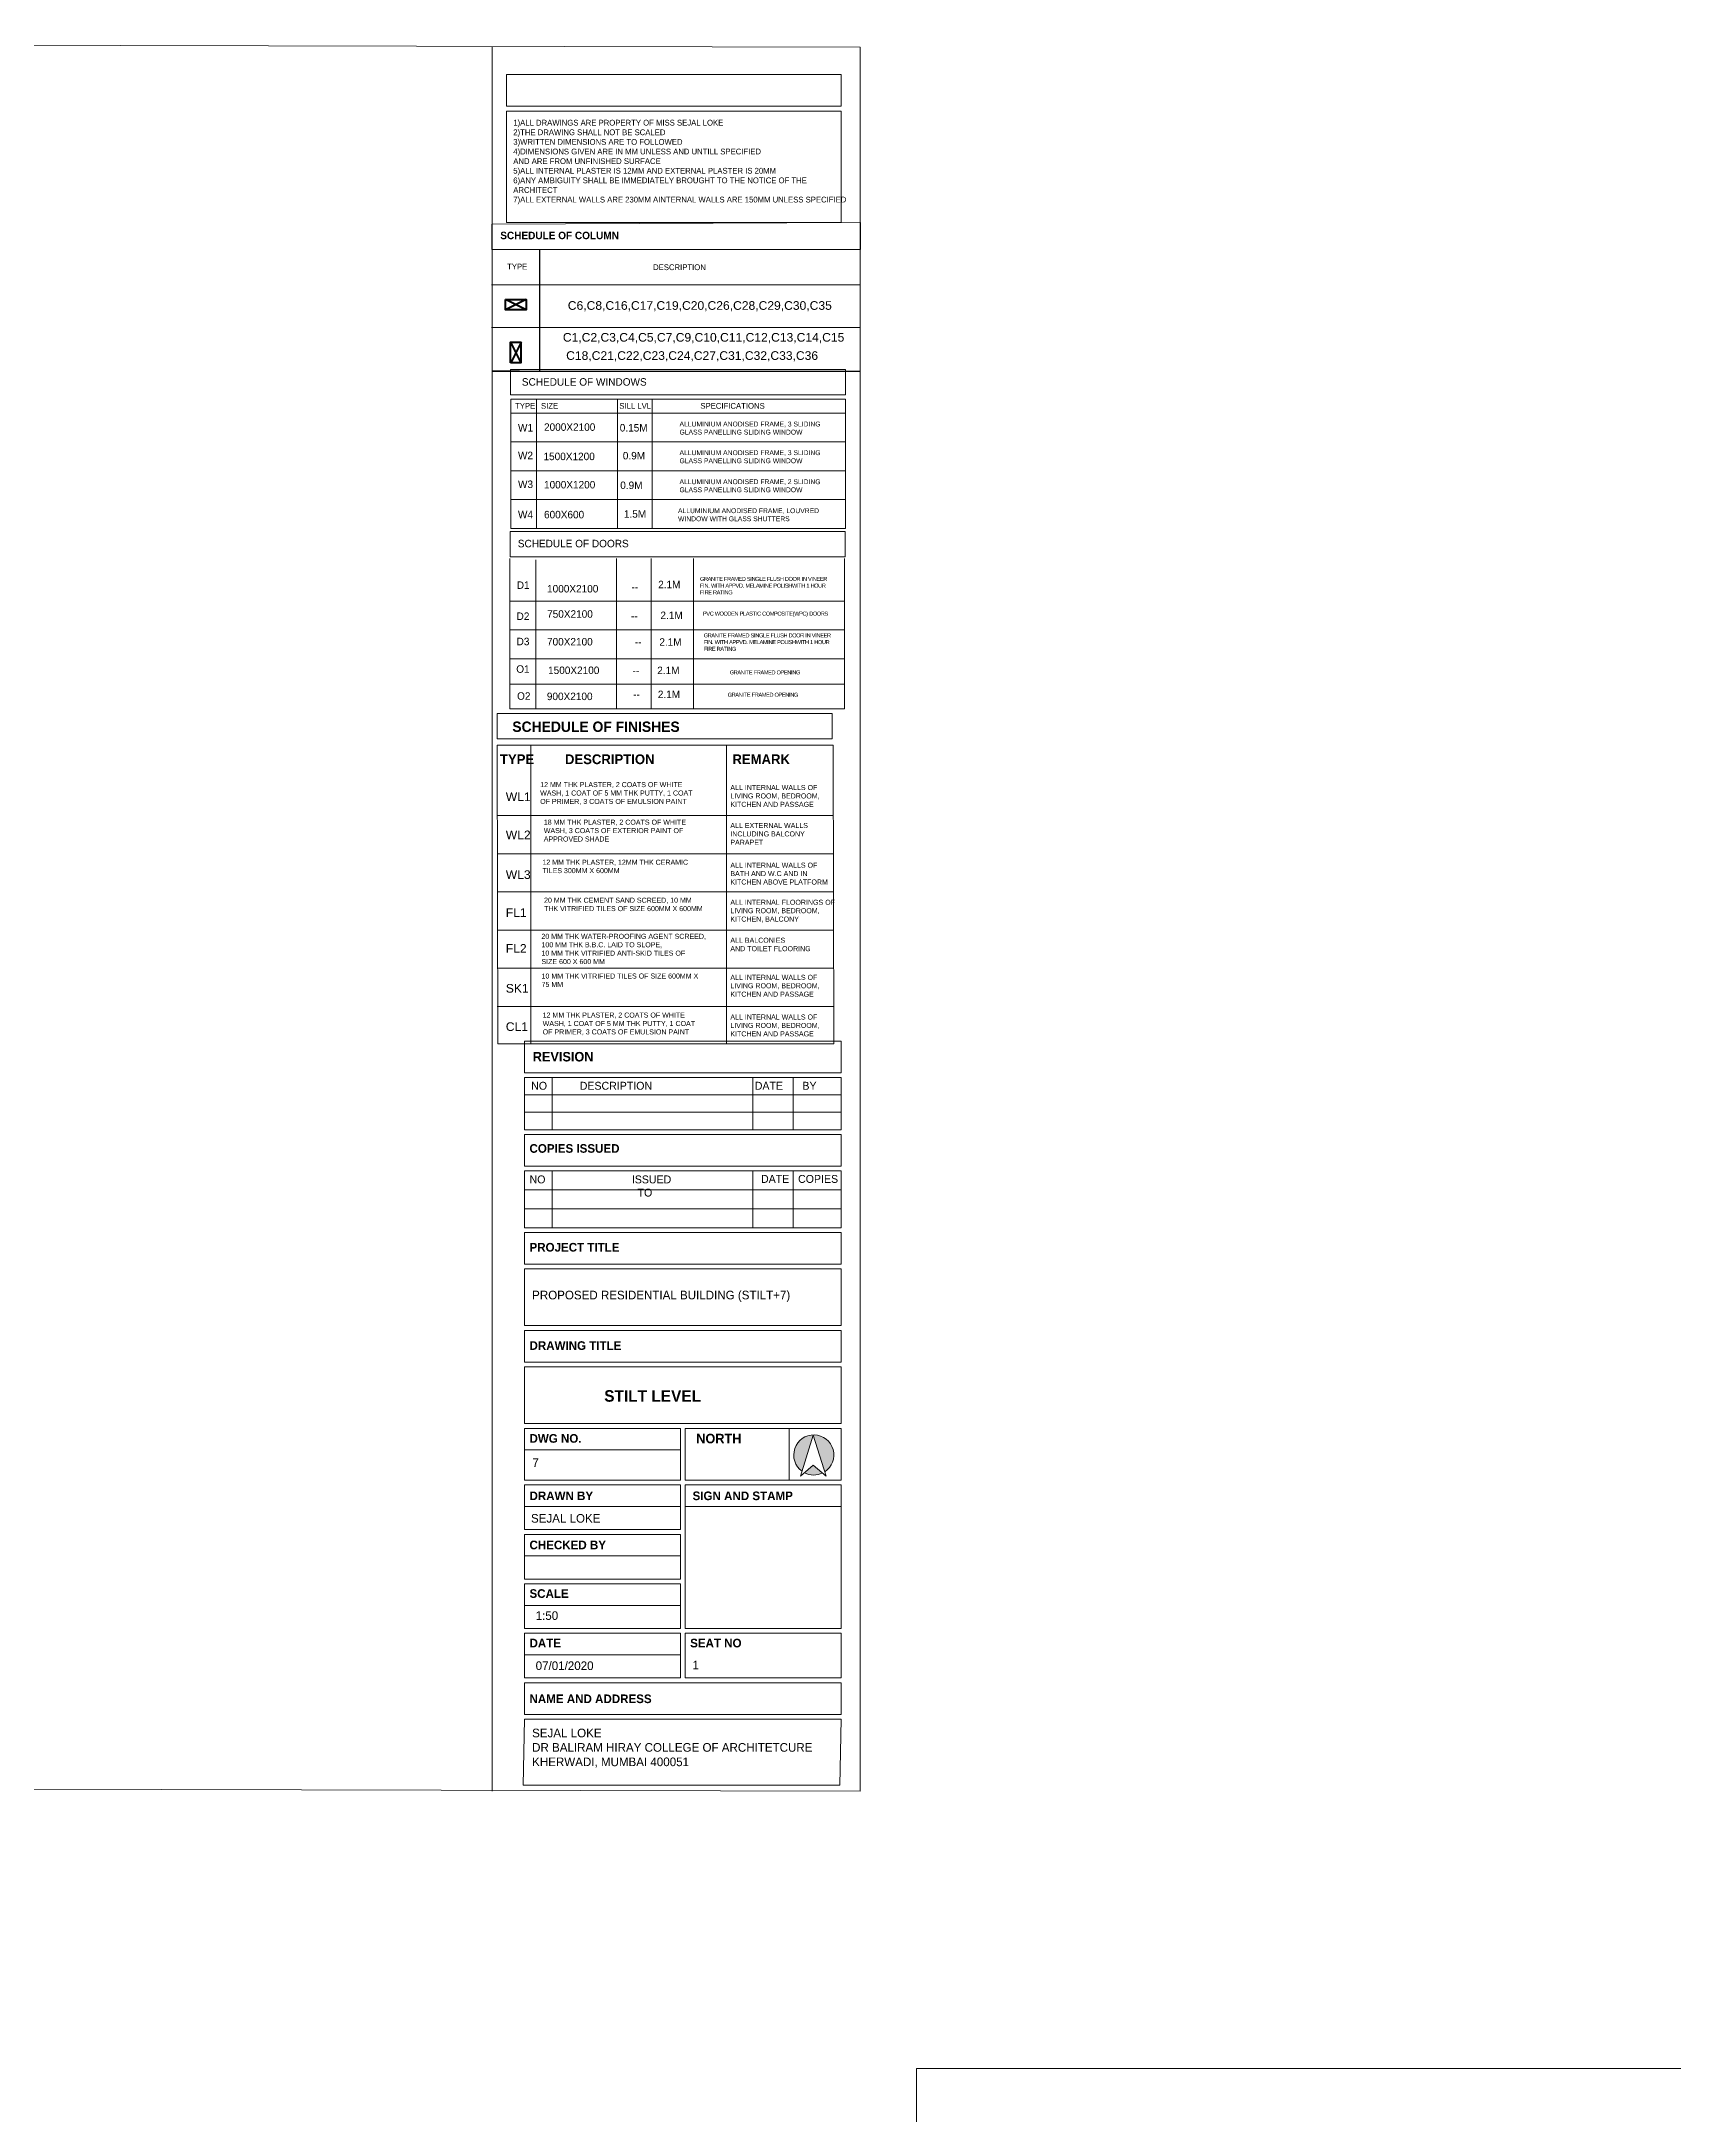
# Model space of a CAD drawing. Header units: millimetres. Extents: x -1932176 to 78768, y -1967 to 1266654.
# Drawn here: x -1712942 to -1684649, y 1203779 to 1239729 of the extents above; entities that cross this region are included whole.
import ezdxf

# ---------------------------------------------------------------- set-up
doc = ezdxf.new("R2010")
doc.units = ezdxf.units.MM
doc.layers.add('column', color=7, linetype='Continuous')
for name, color, linetype, lineweight in [('exterior', 255, 'Continuous', 25), ('GH', 7, 'Continuous', 20), ('Layer2', 7, 'Continuous', 5), ('SHEET', 7, 'Continuous', 13)]:
    doc.layers.add(name, color=color, linetype=linetype, lineweight=lineweight)
doc.styles.add('20 scale', font='ARIALN.TTF', dxfattribs={"height": 0.2})
doc.styles.get("Standard").update_dxf_attribs({"font": 'arial.ttf'})

msp = doc.modelspace()

# ---------------------------------------------------------------- hatches: boundary and pattern name
at = {"layer": 'SHEET', "linetype": 'ByBlock', "lineweight": 20, "transparency": 33554687}
h = msp.add_hatch(color=0, dxfattribs=at)
h.dxf.hatch_style = 1
h.paths.add_polyline_path([(-1699561.35078, 1215560.84071), (-1699363.69226, 1214925.26614, 3.231701641), (-1699756.17353, 1214934.38462)])
h.paths.add_polyline_path([(-1699561.35078, 1215037.34989), (-1699713.03664, 1214907.90591, 0.2347967333), (-1699403.71766, 1214902.83071)])

# ---------------------------------------------------------------- linework, layer by layer
at = {"linetype": 'ByBlock', "transparency": 16777216}
msp.add_line((-1704309.06332, 1236123.79018), (-1704309.06332, 1234011.06457), dxfattribs=at)
at = {"color": 244, "ltscale": 30, "true_color": 0x991b1e}
msp.add_line((-1704654.9674, 1234011.06457), (-1705124.64772, 1234011.06457), dxfattribs=at)
at = {"ltscale": 30}
msp.add_line((-1705124.64772, 1234011.06457), (-1698745.20456, 1234011.06457), dxfattribs=at)
at = {"layer": 'column', "linetype": 'ByBlock', "lineweight": 20, "transparency": 16777216}
msp.add_line((-1704898.55547, 1235254.4863), (-1704898.55547, 1235074.4863), dxfattribs=at)
at = {"layer": 'column', "color": 0, "linetype": 'ByBlock', "lineweight": 40, "transparency": 16777216}
msp.add_lwpolyline([(-1704898.55547, 1235254.4863), (-1704538.55547, 1235254.4863), (-1704538.55547, 1235074.4863), (-1704898.55547, 1235074.4863)], close=True, dxfattribs=at)
at = {"layer": 'column', "color": 0, "lineweight": 40, "transparency": 16777216}
msp.add_lwpolyline([(-1704809.72373, 1234154.30739), (-1704809.72373, 1234514.30739), (-1704629.72373, 1234514.30739), (-1704629.72373, 1234154.30739)], close=True, dxfattribs=at)
at = {"layer": 'GH', "linetype": 'ByBlock', "lineweight": 40, "transparency": 16777216}
for p, q in [((-1704537.10625, 1235254.4863), (-1704897.10625, 1235074.4863)), ((-1704537.10625, 1235074.4863), (-1704897.10625, 1235254.4863)), ((-1704628.27451, 1234154.30739), (-1704808.27451, 1234514.30739)), ((-1704628.27451, 1234514.30739), (-1704808.27451, 1234154.30739))]:
    msp.add_line(p, q, dxfattribs=at)
at = {"layer": 'Layer2', "linetype": 'ByBlock', "lineweight": 9, "transparency": 16777216}
for p, q in [((-1705138.88158, 1235511.06457), (-1698745.20456, 1235511.06457)), ((-1705138.88158, 1234765.81971), (-1698745.20456, 1234765.81971))]:
    msp.add_line(p, q, dxfattribs=at)
msp.add_lwpolyline([(-1705132.67276, 1236123.79018), (-1698745.20456, 1236123.79018), (-1698745.20456, 1236586.55766), (-1705132.67276, 1236562.7788)], close=True, dxfattribs=at)
at = {"layer": 'SHEET'}
msp.add_line((-1705127.11634, 1239627.08902), (-1705127.11634, 1209389.4195), dxfattribs=at)
at = {"layer": 'SHEET', "color": 18, "linetype": 'ByBlock', "lineweight": 9, "true_color": 0x000000}
for p, q in [((-1699080.9843, 1238605.24489), (-1699080.9843, 1239153.95043)), ((-1699080.9843, 1236591.1691), (-1699080.9843, 1238522.93906)), ((-1704882.63672, 1236591.1691), (-1699080.9843, 1236591.1691))]:
    msp.add_line(p, q, dxfattribs=at)
at = {"layer": 'SHEET', "color": 18, "linetype": 'Continuous', "lineweight": 9, "ltscale": 50, "true_color": 0x000000}
msp.add_line((-1704882.63672, 1238605.24489), (-1699395.58128, 1238605.24489), dxfattribs=at)
at = {"layer": 'SHEET', "color": 18, "linetype": 'Continuous', "lineweight": 9, "ltscale": 2.5, "true_color": 0x000000}
for p, q in [((-1699395.58128, 1238522.93906), (-1704882.63672, 1238522.93906)), ((-1699080.9843, 1238522.93906), (-1704882.63672, 1238522.93906)), ((-1699080.9843, 1222392.1721), (-1699080.9843, 1221856.01862)), ((-1699080.9843, 1221843.46656), (-1699080.9843, 1222392.1721)), ((-1704568.03974, 1221761.16072), (-1699080.9843, 1221761.16072)), ((-1704568.03974, 1221761.16072), (-1704568.03974, 1220857.64486)), ((-1704089.13385, 1221761.16072), (-1704089.13385, 1220857.64486)), ((-1700612.47185, 1221761.16072), (-1700612.47185, 1220857.64486)), ((-1699908.85123, 1221761.16072), (-1699908.85123, 1220857.64486)), ((-1699080.9843, 1221761.16072), (-1699080.9843, 1220857.64486)), ((-1704568.03974, 1221459.98877), (-1699080.9843, 1221459.98877)), ((-1704568.03974, 1221158.81681), (-1699080.9843, 1221158.81681)), ((-1699080.9843, 1220857.64486), (-1704568.03974, 1220857.64486)), ((-1699080.9843, 1220775.33903), (-1699080.9843, 1220226.63348)), ((-1704568.03974, 1219158.50596), (-1704568.03974, 1220144.32765)), ((-1704568.03974, 1220144.32765), (-1699080.9843, 1220144.32765)), ((-1704089.13385, 1220144.32765), (-1704089.13385, 1219158.50596)), ((-1700612.47185, 1220144.32765), (-1700612.47185, 1219158.50596)), ((-1699908.85123, 1220144.32765), (-1699908.85123, 1219158.50596)), ((-1699080.9843, 1220144.32765), (-1699080.9843, 1219158.50596)), ((-1704568.03974, 1219815.72042), (-1699080.9843, 1219815.72042)), ((-1704568.03974, 1219487.11319), (-1699080.9843, 1219487.11319)), ((-1699080.9843, 1219158.50596), (-1704568.03974, 1219158.50596)), ((-1701865.66494, 1214779.341), (-1701865.66494, 1215677.92232)), ((-1701783.3591, 1214779.341), (-1701783.3591, 1215677.92232)), ((-1699979.56562, 1215677.92232), (-1699979.56562, 1214779.341)), ((-1701865.66494, 1213921.91059), (-1701865.66494, 1214697.03517)), ((-1701783.3591, 1212207.04976), (-1701783.3591, 1214697.03517)), ((-1701865.66494, 1213064.48018), (-1701865.66494, 1213839.60476)), ((-1701865.66494, 1212207.04976), (-1701865.66494, 1212982.17434)), ((-1701865.66494, 1211349.61935), (-1701865.66494, 1212124.74393)), ((-1701783.3591, 1212207.04976), (-1699080.9843, 1212207.04976)), ((-1701783.3591, 1211349.61935), (-1701783.3591, 1212124.74393)), ((-1701783.3591, 1212124.74393), (-1699080.9843, 1212124.74393)), ((-1701783.3591, 1211349.61935), (-1699080.9843, 1211349.61935))]:
    msp.add_line(p, q, dxfattribs=at)
at = {"layer": 'SHEET', "color": 18, "linetype": 'Continuous', "lineweight": 15, "ltscale": 50, "true_color": 0x000000, "transparency": 16777216}
msp.add_line((-1704808.0165, 1233524.21588), (-1699006.36408, 1233524.21588), dxfattribs=at)
at = {"layer": 'SHEET', "color": 18, "linetype": 'Continuous', "lineweight": 20, "ltscale": 50, "true_color": 0x000000, "transparency": 16777216}
for p, q in [((-1704808.0165, 1233524.21588), (-1704808.0165, 1231285.81381)), ((-1704808.0165, 1232129.72818), (-1704808.0165, 1231285.81381)), ((-1704821.34906, 1230761.35184), (-1704821.34906, 1228158.23301))]:
    msp.add_line(p, q, dxfattribs=at)
at = {"layer": 'SHEET', "color": 18, "linetype": 'ByBlock', "lineweight": 9, "true_color": 0x000000, "transparency": 16777216}
for p, q in [((-1704808.0165, 1233524.21588), (-1704758.0165, 1233524.21588)), ((-1704808.0165, 1233524.21588), (-1704808.0165, 1233324.21588)), ((-1704758.0165, 1233524.21588), (-1704658.0165, 1233524.21588)), ((-1704658.0165, 1233524.21588), (-1704358.0165, 1233524.21588)), ((-1704358.0165, 1233524.21588), (-1704358.0165, 1231285.81381)), ((-1702958.0165, 1233524.21588), (-1702958.0165, 1231285.81381)), ((-1702358.0165, 1233524.21588), (-1702358.0165, 1231285.81381)), ((-1704808.0165, 1233324.21588), (-1704808.0165, 1233124.21588)), ((-1704808.0165, 1233285.81381), (-1699006.36408, 1233285.81381)), ((-1704808.0165, 1232785.81381), (-1699006.36408, 1232785.81381)), ((-1704808.0165, 1232285.81381), (-1699006.36408, 1232285.81381)), ((-1704808.0165, 1231785.81381), (-1699006.36408, 1231785.81381)), ((-1704808.0165, 1231285.81381), (-1699006.36408, 1231285.81381)), ((-1704372.0653, 1230737.2476), (-1704372.0653, 1228158.23301)), ((-1702971.34906, 1230761.35184), (-1702971.34906, 1228158.23301)), ((-1702371.34906, 1230761.35184), (-1702371.34906, 1228158.23301)), ((-1701638.96688, 1230761.35184), (-1701638.96688, 1228158.23301)), ((-1704821.34906, 1230022.94977), (-1699019.69664, 1230022.94977)), ((-1704821.34906, 1229522.94977), (-1699019.69664, 1229522.94977)), ((-1704821.34906, 1229023.3175), (-1699019.69664, 1229023.3175)), ((-1704821.34906, 1228583.61731), (-1699019.69664, 1228583.61731)), ((-1704821.34906, 1228158.23301), (-1699019.69664, 1228158.23301))]:
    msp.add_line(p, q, dxfattribs=at)
at = {"layer": 'SHEET', "color": 18, "linetype": 'Continuous', "lineweight": 13, "ltscale": 50, "true_color": 0x000000, "transparency": 16777216}
for p, q in [((-1699006.36408, 1233524.21588), (-1699006.36408, 1231285.81381)), ((-1699019.69664, 1230761.35184), (-1699019.69664, 1228158.23301))]:
    msp.add_line(p, q, dxfattribs=at)
at = {"layer": 'SHEET', "color": 0, "linetype": 'ByBlock', "lineweight": 20, "transparency": 16777216}
for p, q in [((-1704457.66649, 1227525.81216), (-1704457.66649, 1222347.23896)), ((-1701064.47565, 1227525.81216), (-1701064.47565, 1222347.23896)), ((-1705042.53697, 1226303.79628), (-1699218.89953, 1226303.79628)), ((-1705042.53697, 1225641.79628), (-1699218.89953, 1225641.79628)), ((-1705042.53697, 1224979.79628), (-1699218.89953, 1224979.79628)), ((-1705042.53697, 1224317.79628), (-1699218.89953, 1224317.79628)), ((-1705042.53697, 1223655.79628), (-1699218.89953, 1223655.79628)), ((-1705042.53697, 1222993.79628), (-1699218.89953, 1222993.79628))]:
    msp.add_line(p, q, dxfattribs=at)
at = {"layer": 'SHEET', "linetype": 'ByBlock', "lineweight": 20}
for p, q in [((-1699782.96708, 1214848.22946), (-1699561.35078, 1215560.84071)), ((-1699339.73448, 1214848.22946), (-1699561.35078, 1215560.84071)), ((-1699782.96708, 1214848.22946), (-1699561.35078, 1215037.34989)), ((-1699339.73448, 1214848.22946), (-1699561.35078, 1215037.34989))]:
    msp.add_line(p, q, dxfattribs=at)
at = {"layer": 'SHEET'}
msp.add_lwpolyline([(-1742339.30397, 1239728.89177), (-1698747.67319, 1239627.08902), (-1698747.67319, 1209389.4195), (-1742339.30397, 1209491.22225)], close=True, dxfattribs=at)
at = {"layer": 'SHEET', "color": 18, "linetype": 'Continuous', "lineweight": 9, "ltscale": 2.5, "true_color": 0x000000}
for points in [[(-1699080.9843, 1238605.24489), (-1704882.63672, 1238605.24489), (-1704882.63672, 1239153.95043), (-1699080.9843, 1239153.95043)], [(-1704882.63672, 1236591.1691), (-1704882.63672, 1238522.93906)], [(-1699080.9843, 1221843.46656), (-1704568.03974, 1221843.46656), (-1704568.03974, 1222392.1721), (-1699080.9843, 1222392.1721)], [(-1702688.72325, 1220775.33903), (-1704568.03974, 1220775.33903)], [(-1704568.03974, 1220226.63348), (-1704568.03974, 1220775.33903)], [(-1699080.9843, 1220226.63348), (-1704568.03974, 1220226.63348), (-1704568.03974, 1220775.33903), (-1699080.9843, 1220775.33903)], [(-1704568.03974, 1219158.50596), (-1704568.03974, 1220144.32765)], [(-1699080.9843, 1219076.20013), (-1704568.03974, 1219076.20013)], [(-1704568.03974, 1218527.49458), (-1704568.03974, 1219076.20013)], [(-1704568.03974, 1217459.36706), (-1704568.03974, 1218445.18875)], [(-1699080.9843, 1217377.06122), (-1704568.03974, 1217377.06122)], [(-1704568.03974, 1216828.35568), (-1704568.03974, 1217377.06122)], [(-1704568.03974, 1215760.22815), (-1704568.03974, 1216746.04985)], [(-1701865.66494, 1215303.45451), (-1704568.03974, 1215303.45451), (-1704568.03974, 1215677.92232), (-1701865.66494, 1215677.92232)], [(-1701783.3591, 1215677.92232), (-1699080.9843, 1215677.92232)], [(-1699080.9843, 1215677.92232), (-1699080.9843, 1214779.341)], [(-1701865.66494, 1214779.341), (-1704568.03974, 1214779.341), (-1704568.03974, 1215303.45451), (-1701865.66494, 1215303.45451)], [(-1699080.9843, 1214779.341), (-1701783.3591, 1214779.341)], [(-1701865.66494, 1214322.56736), (-1704568.03974, 1214322.56736), (-1704568.03974, 1214697.03517), (-1701865.66494, 1214697.03517)], [(-1701783.3591, 1214697.03517), (-1699080.9843, 1214697.03517)], [(-1699080.9843, 1214697.03517), (-1699080.9843, 1212207.04976)], [(-1701865.66494, 1213921.91059), (-1704568.03974, 1213921.91059), (-1704568.03974, 1214322.56736), (-1701865.66494, 1214322.56736)], [(-1701783.3591, 1214322.56736), (-1699080.9843, 1214322.56736)], [(-1701865.66494, 1213465.13695), (-1704568.03974, 1213465.13695), (-1704568.03974, 1213839.60476), (-1701865.66494, 1213839.60476)], [(-1701865.66494, 1213064.48018), (-1704568.03974, 1213064.48018), (-1704568.03974, 1213465.13695), (-1701865.66494, 1213465.13695)], [(-1701865.66494, 1212607.70654), (-1704568.03974, 1212607.70654), (-1704568.03974, 1212982.17434), (-1701865.66494, 1212982.17434)], [(-1701865.66494, 1212207.04976), (-1704568.03974, 1212207.04976), (-1704568.03974, 1212607.70654), (-1701865.66494, 1212607.70654)], [(-1701865.66494, 1211750.27612), (-1704568.03974, 1211750.27612), (-1704568.03974, 1212124.74393), (-1701865.66494, 1212124.74393)], [(-1699080.9843, 1212124.74393), (-1699080.9843, 1211349.61935)], [(-1701865.66494, 1211349.61935), (-1704568.03974, 1211349.61935), (-1704568.03974, 1211750.27612), (-1701865.66494, 1211750.27612)], [(-1699080.9843, 1211267.31352), (-1704568.03974, 1211267.31352)]]:
    msp.add_lwpolyline(points, dxfattribs=at)
at = {"layer": 'SHEET', "color": 18, "linetype": 'ByBlock', "lineweight": 9, "true_color": 0x000000, "transparency": 16777216}
for points in [[(-1704810.17841, 1233601.86237), (-1699002.30517, 1233601.86237), (-1699002.30517, 1234040.85098), (-1704810.17841, 1234040.85098)], [(-1704818.87039, 1230793.38281), (-1699010.99716, 1230793.38281), (-1699010.99716, 1231232.37143), (-1704818.87039, 1231232.37143)], [(-1705040.95772, 1227637.47726), (-1699233.08449, 1227637.47726), (-1699233.08449, 1228076.46587), (-1705040.95772, 1228076.46587)]]:
    msp.add_lwpolyline(points, close=True, dxfattribs=at)
at = {"layer": 'SHEET', "color": 0, "linetype": 'ByBlock', "lineweight": 20, "transparency": 16777216}
msp.add_lwpolyline([(-1705042.53697, 1227525.81216), (-1699218.89953, 1227525.81216), (-1699207.55484, 1222347.23896), (-1705031.19228, 1222347.23896)], close=True, dxfattribs=at)
at = {"layer": 'SHEET', "color": 18, "linetype": 'Continuous', "lineweight": 9, "ltscale": 2.5, "true_color": 0x000000}
for points in [[(-1704568.03974, 1219076.20013), (-1699080.9843, 1219076.20013), (-1699080.9843, 1218527.49458), (-1704568.03974, 1218527.49458)], [(-1704568.03974, 1218445.18875), (-1699080.9843, 1218445.18875), (-1699080.9843, 1217459.36706), (-1704568.03974, 1217459.36706)], [(-1704568.03974, 1217377.06122), (-1699080.9843, 1217377.06122), (-1699080.9843, 1216828.35568), (-1704568.03974, 1216828.35568)], [(-1704568.03974, 1216746.04985), (-1699080.9843, 1216746.04985), (-1699080.9843, 1215760.22815), (-1704568.03974, 1215760.22815)], [(-1704568.03974, 1211267.31352), (-1699080.9843, 1211267.31352), (-1699080.9843, 1210718.60798), (-1704568.03974, 1210718.60798)], [(-1704568.03974, 1210636.30214), (-1699080.9843, 1210636.30214), (-1699102.31679, 1209491.42666), (-1704589.37223, 1209491.42666)]]:
    msp.add_lwpolyline(points, close=True, dxfattribs=at)
at = {"layer": 'SHEET', "linetype": 'ByBlock', "lineweight": 20, "ltscale": 0.7, "transparency": 33554671}
msp.add_lwpolyline([(-1697774.68259, 1204575.22887), (-1599181.47169, 1204575.22887), (-1599268.46692, 1133361.1748), (-1697861.67781, 1133361.1748)], close=True, dxfattribs=at)
at = {"layer": 'SHEET', "linetype": 'ByBlock', "lineweight": 20}
for start, end in [(303.056834928, 234.281348044), (242.632966002, 295.487021518)]:
    msp.add_arc((-1699553.27123, 1215216.55916), 347.55116, start, end, dxfattribs=at)

# ---------------------------------------------------------------- texts
at = {"transparency": 16777216, "insert": (-1704988.64112, 1236429.88108), "char_height": 130, "attachment_point": 1}
msp.add_mtext_dynamic_manual_height_columns('{\\fCentury Gothic|b1|i0|c0|p34;SCHEDULE OF COLUMN}', width=3849.7581024, gutter_width=1065.26846, heights=[0], dxfattribs=at)
at = {"layer": 'exterior', "linetype": 'ByBlock', "lineweight": 20, "transparency": 16777216}
for s, p in [('C6,C8,C16,C17,C19,C20,C26,C28,C29,C30,C35', (-1703817.70145, 1235075.09183)), ('C1,C2,C3,C4,C5,C7,C9,C10,C11,C12,C13,C14,C15', (-1703903.21416, 1234523.02902)), ('C18,C21,C22,C23,C24,C27,C31,C32,C33,C36', (-1703846.19107, 1234206.90728))]:
    msp.add_text(s, height=150, dxfattribs=at).set_placement(p)
at = {"layer": 'Layer2', "linetype": 'ByBlock', "lineweight": 9, "transparency": 16777216, "char_height": 100, "attachment_point": 1}
for s, insert in [('{\\fCentury Gothic|b0|i0|c0|p34;TYPE}', (-1704869.39082, 1235874.47574)), ('{\\fCentury Gothic|b0|i0|c0|p34;DESCRIPTION}', (-1702338.87279, 1235863.68142))]:
    msp.add_mtext(s, dxfattribs=dict(at, insert=insert))
at = {"layer": 'SHEET', "color": 18, "linetype": 'ByBlock', "lineweight": 9, "true_color": 0x000000, "insert": (-1704763.13206, 1238370.33434), "char_height": 100, "attachment_point": 1}
msp.add_mtext_dynamic_manual_height_columns('{\\fCentury Gothic|b0|i0|c0|p34;1)ALL DRAWINGS ARE PROPERTY OF MISS SEJAL LOKE\\P2)THE DRAWING SHALL NOT BE SCALED \\P3)WRITTEN DIMENSIONS ARE TO FOLLOWED \\P4)DIMENSIONS GIVEN ARE IN MM UNLESS AND UNTILL SPECIFIED \\PAND ARE FROM UNFINISHED SURFACE \\P5)ALL INTERNAL PLASTER IS 12MM AND EXTERNAL PLASTER IS 20MM\\P6)ANY AMBIGUITY SHALL BE IMMEDIATELY BROUGHT TO THE NOTICE OF THE ARCHITECT \\P7)ALL EXTERNAL WALLS ARE 230MM AINTERNAL WALLS ARE 150MM UNLESS SPECIFIED}', width=5543.582225, gutter_width=57.3737, heights=[0], dxfattribs=at)
at = {"layer": 'SHEET', "transparency": 16777216, "attachment_point": 1}
for s, insert, char_height in [('{\\fCentury Gothic|b0|i0|c0|p34;SCHEDULE OF WINDOWS}', (-1704614.06743, 1233889.79959), 130), ('{\\fCentury Gothic|b0|i0|c0|p34;SCHEDULE OF DOORS}', (-1704684.4526, 1231086.91075), 130), ('{\\fCentury Gothic|b1|i0|c0|p34;SCHEDULE OF FINISHES}', (-1704779.93643, 1227935.68315), 180)]:
    msp.add_mtext_dynamic_manual_height_columns(s, width=3849.7581024, gutter_width=1065.26846, heights=[0], dxfattribs=dict(at, insert=insert, char_height=char_height))
at = {"layer": 'SHEET', "color": 18, "linetype": 'ByBlock', "lineweight": 9, "true_color": 0x000000, "transparency": 16777216, "char_height": 100, "attachment_point": 1}
for s, insert in [('{\\fCentury Gothic|b0|i0|c0|p34;TYPE}', (-1704731.31792, 1233459.52212)), ('{\\fCentury Gothic|b0|i0|c0|p34;SIZE}', (-1704281.94812, 1233459.52212)), ('{\\fCentury Gothic|b0|i0|c0|p34;SILL LVL}', (-1702924.16776, 1233459.52212)), ('{\\fCentury Gothic|b0|i0|c0|p34;SPECIFICATIONS}', (-1701518.6691, 1233459.52212))]:
    msp.add_mtext(s, dxfattribs=dict(at, insert=insert))
at = {"layer": 'SHEET', "color": 18, "linetype": 'ByBlock', "lineweight": 9, "true_color": 0x000000, "transparency": 16777216, "char_height": 130, "attachment_point": 1}
for s, width, insert in [('{\\fCentury Gothic|b0|i0|c0|p34;W1}', 741.9718666, (-1704681.55852, 1233094.62976)), ('{\\fCentury Gothic|b0|i0|c0|p34;2000X2100}', 933.8661191, (-1704230.14028, 1233106.69201)), ('{\\fCentury Gothic|b0|i0|c0|p34;0.15M}', 741.9718666, (-1702916.96534, 1233094.62976)), ('{\\fCentury Gothic|b0|i0|c0|p34;W2}', 741.9718666, (-1704681.55852, 1232615.17238)), ('{\\fCentury Gothic|b0|i0|c0|p34;1500X1200}', 998.7676604, (-1704239.36436, 1232597.96095)), ('{\\fCentury Gothic|b0|i0|c0|p34;0.9M}', 741.9718666, (-1702863.82769, 1232611.00214)), ('{\\fCentury Gothic|b0|i0|c0|p34;W3}', 741.9718666, (-1704681.55852, 1232115.18352)), ('{\\fCentury Gothic|b0|i0|c0|p34;1000X1200}', 880.6418958, (-1704230.14028, 1232107.52561)), ('{\\fCentury Gothic|b0|i0|c0|p34;0.9M}', 741.9718666, (-1702908.36696, 1232097.71096)), ('{\\fCentury Gothic|b0|i0|c0|p34;W4}', 741.9718666, (-1704681.55852, 1231590.11808)), ('{\\fCentury Gothic|b0|i0|c0|p34;600X600}', 741.9718666, (-1704230.14028, 1231589.43922)), ('{\\fCentury Gothic|b0|i0|c0|p34;1.5M}', 741.9718666, (-1702845.38728, 1231599.99959)), ('{\\fCentury Gothic|b0|i0|c0|p34;D1}', 741.9718666, (-1704702.17417, 1230366.28248)), ('{\\fCentury Gothic|b0|i0|c0|p34;1000X2100}', 741.9718666, (-1704177.31817, 1230303.38279)), ('{\\fCentury Gothic|b0|i0|c0|p34;--}', 741.9718666, (-1702714.36396, 1230333.76876)), ('{\\fCentury Gothic|b0|i0|c0|p34;2.1M}', 741.9718666, (-1702251.28682, 1230376.63618)), ('{\\fCentury Gothic|b0|i0|c0|p34;750X2100}', 741.9718666, (-1704176.54742, 1229865.70156)), ('{\\fCentury Gothic|b0|i0|c0|p34;D2}', 741.9718666, (-1704705.80319, 1229827.04899)), ('{\\fCentury Gothic|b0|i0|c0|p34;--}', 741.9718666, (-1702722.22444, 1229831.76571)), ('{\\fCentury Gothic|b0|i0|c0|p34;2.1M}', 741.9718666, (-1702212.04365, 1229842.21235)), ('{\\fCentury Gothic|b0|i0|c0|p34;D3}', 741.9718666, (-1704705.43795, 1229388.66861)), ('{\\fCentury Gothic|b0|i0|c0|p34;700X2100}', 741.9718666, (-1704178.51489, 1229384.52036)), ('{\\fCentury Gothic|b0|i0|c0|p34;--}', 741.9718666, (-1702657.2665, 1229379.48477)), ('{\\fCentury Gothic|b0|i0|c0|p34;2.1M}', 741.9718666, (-1702230.57656, 1229379.48477)), ('{\\fCentury Gothic|b0|i0|c0|p34;O1}', 741.9718666, (-1704711.29723, 1228911.03369)), ('{\\fCentury Gothic|b0|i0|c0|p34;1500X2100}', 741.9718666, (-1704159.88022, 1228888.89581)), ('{\\fCentury Gothic|b0|i0|c0|p34;--}', 741.9718666, (-1702694.48594, 1228887.11509)), ('{\\fCentury Gothic|b0|i0|c0|p34;2.1M}', 741.9718666, (-1702267.79601, 1228887.11509)), ('{\\fCentury Gothic|b0|i0|c0|p34;O2}', 741.9718666, (-1704697.09975, 1228443.01716)), ('{\\fCentury Gothic|b0|i0|c0|p34;900X2100}', 741.9718666, (-1704181.08707, 1228436.96874)), ('{\\fCentury Gothic|b0|i0|c0|p34;2.1M}', 741.9718666, (-1702257.48399, 1228471.74693)), ('{\\fCentury Gothic|b0|i0|c0|p34;--}', 741.9718666, (-1702684.17392, 1228471.74693))]:
    msp.add_mtext_dynamic_manual_height_columns(s, width=width, gutter_width=57.3737, heights=[0], dxfattribs=dict(at, insert=insert))
at = {"layer": 'SHEET', "color": 18, "lineweight": 5, "true_color": 0x000000, "transparency": 16777216, "char_height": 84, "width": 2690.214323, "attachment_point": 1}
for s, insert in [('ALLUMINIUM ANODISED FRAME, 3 SLIDING GLASS PANELLING SLIDING WINDOW', (-1701881.25971, 1233136.42226)), ('ALLUMINIUM ANODISED FRAME, 3 SLIDING GLASS PANELLING SLIDING WINDOW', (-1701881.25971, 1232639.50802)), ('ALLUMINIUM ANODISED FRAME, 2 SLIDING GLASS PANELLING SLIDING WINDOW', (-1701881.25971, 1232135.86106)), ('ALLUMINIUM ANODISED FRAME, LOUVRED WINDOW WITH GLASS SHUTTERS', (-1701907.19029, 1231633.30865))]:
    msp.add_mtext(s, dxfattribs=dict(at, insert=insert))
at = {"layer": 'SHEET', "color": 18, "true_color": 0x000000, "transparency": 16777216, "char_height": 70, "attachment_point": 1}
for s, insert, width in [('{\\T0.9;GRANITE FRAMED SINGLE FLUSH DOOR IN VINEER FIN. WITH APPVD. MELAMINE POLISHWITH 1 HOUR  FIRE RATING}', (-1701525.87103, 1230443.93245), 2327.7036479), ('{\\T0.9;PVC WOODEN PLASTIC COMPOSITE(WPC) DOORS}', (-1701475.3134, 1229842.02339), 2327.7036479), ('{\\T0.9;GRANITE FRAMED SINGLE FLUSH DOOR IN VINEER FIN. WITH APPVD. MELAMINE POLISHWITH 1 HOUR  FIRE RATING}', (-1701461.61028, 1229464.72338), 2327.7036479), ('{\\T0.9;GRANITE FRAMED OPENING\\P }', (-1701010.41786, 1228822.94492), 3691.8785176), ('{\\T0.9;GRANITE FRAMED OPENING\\P }', (-1701045.69785, 1228435.23734), 3691.8785176)]:
    msp.add_mtext(s, dxfattribs=dict(at, insert=insert, width=width))
at = {"layer": 'SHEET', "color": 0, "linetype": 'ByBlock', "lineweight": 20, "transparency": 16777216, "attachment_point": 1}
for s, width, heights, insert, char_height in [('{\\fCentury Gothic|b1|i0|c0|p34;TYPE}', 1212.7696396, [0], (-1704994.09996, 1227366.47674), 170), ('{\\fCentury Gothic|b1|i0|c0|p34;DESCRIPTION}', 1212.7696396, [0], (-1703867.1647, 1227366.47674), 170), ('{\\fCentury Gothic|b1|i0|c0|p34;REMARK}', 1212.7696396, [0], (-1700963.80886, 1227366.47674), 170), ('WL1', 989.9126675, [0], (-1704892.65987, 1226705.61307), 150), ('{\\H0.58333x;12 MM THK PLASTER, 2 COATS OF WHITE\\PWASH, 1 COAT OF 5 MM THK PUTTY, 1 }{\\H0.58333x;COAT\\POF PRIMER, 3 COATS OF EMULSION PAINT }', 2701.0079933, [476.17587], (-1704296.83758, 1226885.45557), 150), ('{\\H0.58333x;ALL INTERNAL WALLS OF\\PLIVING ROOM, BEDROOM,\\PKITCHEN AND PASSAGE}', 2701.0079933, [1133.82064], (-1700999.8047, 1226834.90624), 150), ('WL2', 989.9126675, [0], (-1704892.65987, 1226044.66015), 150), ('{\\H0.58333x;18 MM THK PLASTER, 2 COATS OF WHITE\\PWASH, 3 COATS OF EXTERIOR PAINT OF\\PAPPROVED SHADE}', 2701.0079933, [1133.82064], (-1704234.08515, 1226233.98776), 150), ('{\\H0.58333x;ALL EXTERNAL WALLS\\PINCLUDING BALCONY\\PPARAPET}', 2701.0079933, [1133.82064], (-1700999.8047, 1226176.59046), 150), ('{\\H0.58333x;12 MM THK PLASTER, 12MM THK CERAMIC\\PTILES 300MM X 600MM}', 2701.0079933, [1133.82064], (-1704258.10293, 1225539.78792), 150), ('WL3', 989.9126675, [0], (-1704892.65987, 1225355.68953), 150), ('{\\H0.58333x;ALL INTERNAL WALLS OF\\PBATH AND W.C AND IN\\PKITCHEN ABOVE PLATFORM}', 2701.0079933, [1133.82064], (-1700999.8047, 1225488.34794), 150), ('{\\H0.58333x;20 MM THK CEMENT SAND SCREED, 10 MM\\PTHK VITRIFIED TILES OF SIZE 600MM X 600MM}', 2701.0079933, [1133.82064], (-1704229.55399, 1224881.00016), 150), ('{\\H0.58333x;ALL INTERNAL FLOORINGS OF\\PLIVING ROOM, BEDROOM,\\PKITCHEN, BALCONY}', 2701.0079933, [1133.82064], (-1700999.8047, 1224845.06817), 150), ('FL1', 989.9126675, [0], (-1704892.65987, 1224697.06673), 150), ('{\\H0.58333x;20 MM THK WATER-PROOFING AGENT SCREED,  \\P100 MM THK B.B.C. LAID TO SLOPE,\\P10 MM THK VITRIFIED ANTI-SKID TILES OF\\PSIZE 600 X 600 MM}', 3132.7429923, [1133.82064], (-1704274.84492, 1224254.57154), 150), ('{\\H0.58333x;ALL BALCONIES\\PAND TOILET FLOORING}', 2701.0079933, [1133.82064], (-1700999.8047, 1224186.75239), 150), ('FL2', 989.9126675, [0], (-1704892.65987, 1224076.5901), 150), ('SK1', 989.9126675, [0], (-1704892.65987, 1223384.20887), 150), ('{\\H0.58333x;10 MM THK VITRIFIED TILES OF SIZE 600MM X\\P75 MM}', 2701.0079933, [1133.82064], (-1704272.51547, 1223565.9091), 150), ('{\\H0.58333x;ALL INTERNAL WALLS OF\\PLIVING ROOM, BEDROOM,\\PKITCHEN AND PASSAGE}', 2701.0079933, [1133.82064], (-1700999.8047, 1223543.39999), 150), ('CL1', 989.9126675, [0], (-1704892.65987, 1222719.48832), 150), ('{\\H0.58333x;12 MM THK PLASTER, 2 COATS OF WHITE\\PWASH, 1 COAT OF 5 MM THK PUTTY, 1 }{\\H0.58333x;COAT\\POF PRIMER, 3 COATS OF EMULSION PAINT }', 2701.0079933, [476.17587], (-1704253.37639, 1222888.76899), 150), ('{\\H0.58333x;ALL INTERNAL WALLS OF\\PLIVING ROOM, BEDROOM,\\PKITCHEN AND PASSAGE}', 2701.0079933, [1133.82064], (-1700999.8047, 1222855.15746), 150)]:
    msp.add_mtext_dynamic_manual_height_columns(s, width=width, gutter_width=850, heights=heights, dxfattribs=dict(at, insert=insert, char_height=char_height))
at = {"layer": 'SHEET', "color": 18, "linetype": 'Continuous', "lineweight": 9, "ltscale": 50, "true_color": 0x000000, "attachment_point": 1, "style": '20 scale'}
for s, width, heights, insert, char_height in [('{\\fCentury Gothic|b1|i0|c0|p34;REVISION  }', 66.4831048, [6.59764], (-1704424.9794, 1222205.48299), 164.6116632), ('\\pi-135.47;{\\fCentury Gothic|b0|i0|c0|p34;NO}', 8.7279214, [4.14976], (-1704316.7238, 1221687.68813), 137.176386), ('\\pi-565.24;{\\fCentury Gothic|b0|i0|c0|p34;DESCRIPTION}', 34.9161875, [4.14976], (-1703045.28352, 1221687.68813), 137.176386), ('\\pi-215.3;{\\fCentury Gothic|b0|i0|c0|p34;DATE}', 12.8232824, [4.14976], (-1700361.15591, 1221687.68813), 137.176386), ('\\pi-93.109;{\\fCentury Gothic|b0|i0|c0|p34;BY}', 13.5326087, [4.14976], (-1699657.5353, 1221687.68813), 137.176386), ('\\pi-135.47;{\\fCentury Gothic|b0|i0|c0|p34;NO}', 8.7279214, [4.14976], (-1704345.13084, 1220063.81374), 137.176386), ('\\pi-215.3;{\\fCentury Gothic|b0|i0|c0|p34;DATE}', 12.8232824, [4.14976], (-1700252.58604, 1220072.63825), 137.176386), ('\\pi-319.39;{\\fCentury Gothic|b0|i0|c0|p34;COPIES}', 13.5326087, [4.14976], (-1699505.96411, 1220072.63825), 137.176386), ('{\\fCentury Gothic|b1|i0|c0|p34;NORTH}', 30.7331048, [4.78312], (-1701590.73301, 1215584.18563), 164.6116632), ('{\\fCentury Gothic|b0|i0|c0|p34;7}', 689.9624133, [4.78312], (-1704432.14269, 1215159.60885), 150), ('{\\fCentury Gothic|b0|i0|c0|p34;SEJAL LOKE}', 2212.0658659, [4.78312], (-1704456.02708, 1214192.77098), 150), ('{\\fCentury Gothic|b0|i0|c0|p34;1:50}', 30.7331048, [4.78312], (-1704375.06575, 1212506.3908), 150), ('{\\fCentury Gothic|b0|i0|c0|p34;07/01/2020}', 1240.2372357, [4.78312], (-1704375.06575, 1211637.32948), 150), ('{\\fCentury Gothic|b0|i0|c0|p34;1}', 689.9624133, [4.78312], (-1701655.91107, 1211649.59638), 150)]:
    msp.add_mtext_dynamic_manual_height_columns(s, width=width, gutter_width=1125, heights=heights, dxfattribs=dict(at, insert=insert, char_height=char_height))
at = {"layer": 'SHEET', "linetype": 'ByBlock', "lineweight": 20, "attachment_point": 1}
for s, width, insert, char_height in [('{\\fCentury Gothic|b1|i0|c0|p34;COPIES ISSUED}', 2437.1509055, (-1704481.89373, 1220607.18011), 150), ('{\\fCentury Gothic|b1|i0|c0|p34;PROJECT TITLE}', 2437.1509055, (-1704481.89373, 1218893.84553), 150), ('{\\fCentury Gothic|b0|i0|c0|p34;PROPOSED RESIDENTIAL BUILDING (STILT+7)}', 4907.5748606, (-1704436.40342, 1218065.03015), 150), ('{\\fCentury Gothic|b1|i0|c0|p34;DRAWING TITLE}', 2437.1509055, (-1704481.89373, 1217188.82124), 150), ('{\\fCentury Gothic|b1|i0|c0|p34;STILT LEVEL }', 4907.5748606, (-1703186.57888, 1216340.37139), 200), ('{\\fCentury Gothic|b1|i0|c0|p34;DWG NO.}', 2437.1509055, (-1704481.89373, 1215578.9011), 150), ('{\\fCentury Gothic|b1|i0|c0|p34;DRAWN BY}', 2437.1509055, (-1704481.89373, 1214583.1828), 150), ('{\\fCentury Gothic|b1|i0|c0|p34;SIGN AND STAMP}', 2437.1509055, (-1701654.68018, 1214583.1828), 150), ('{\\fCentury Gothic|b1|i0|c0|p34;CHECKED BY}', 2437.1509055, (-1704481.89373, 1213731.25058), 150), ('{\\fCentury Gothic|b1|i0|c0|p34;SCALE}', 2437.1509055, (-1704481.89373, 1212888.73992), 150), ('{\\fCentury Gothic|b1|i0|c0|p34;DATE}', 2437.1509055, (-1704481.89373, 1212029.82865), 150), ('{\\fCentury Gothic|b1|i0|c0|p34;SEAT NO }', 2437.1509055, (-1701697.21309, 1212029.82865), 150), ('{\\fCentury Gothic|b1|i0|c0|p34;NAME AND ADDRESS}', 2437.1509055, (-1704481.89373, 1211063.47777), 150), ('{\\fCentury Gothic|b0|i0|c0|p34;SEJAL LOKE\\PDR BALIRAM HIRAY COLLEGE OF ARCHITETCURE \\PKHERWADI, MUMBAI 400051}', 4907.5748606, (-1704436.40342, 1210470.51875), 150)]:
    msp.add_mtext_dynamic_manual_height_columns(s, width=width, gutter_width=57.3737, heights=[0], dxfattribs=dict(at, insert=insert, char_height=char_height))
at = {"layer": 'SHEET', "color": 18, "linetype": 'Continuous', "lineweight": 9, "ltscale": 50, "true_color": 0x000000}
note = msp.add_mtext_dynamic_manual_height_columns('\\pi-271.72;{\\fCentury Gothic|b0|i0|c0|p34;ISSUED }', width=34.9161875, gutter_width=430.8795, heights=[4.14976, 0], dxfattribs=dict(at, insert=(-1703073.69055, 1220063.81374), char_height=137.176386, attachment_point=1, style='20 scale'))
for column, words in zip(note.columns.linked_columns, ['\\pi-99.249;{\\fCentury Gothic|b0|i0|c0|p34;TO}']):
    column.text = words

doc.saveas('drawing.dxf')
